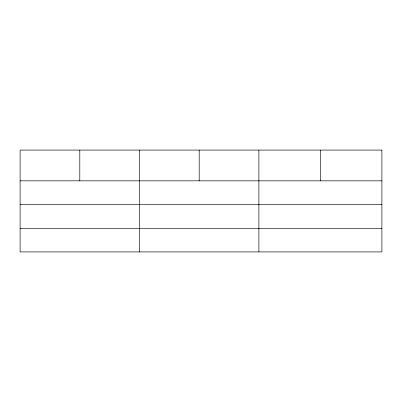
<?xml version="1.0" encoding="UTF-8"?>
<svg xmlns="http://www.w3.org/2000/svg" width="402" height="402" viewBox="0 0 402 402"><rect width="100%" height="100%" fill="white"/><g stroke="black" fill="none" stroke-linecap="round" stroke-linejoin="round"><path stroke-width="0.6" d="M20.1 180.835L381.9 180.835M20.1 204.296L381.9 204.296M20.1 228.467L381.9 228.467M320.394 150.077L320.394 180.835M258.888 150.077L258.888 251.923M199.191 150.077L199.191 180.835M139.494 150.077L139.494 251.923M79.797 150.077L79.797 180.835M381.9 150.077L20.1 150.077L20.1 251.923L381.9 251.923L381.9 150.077"/></g></svg>
